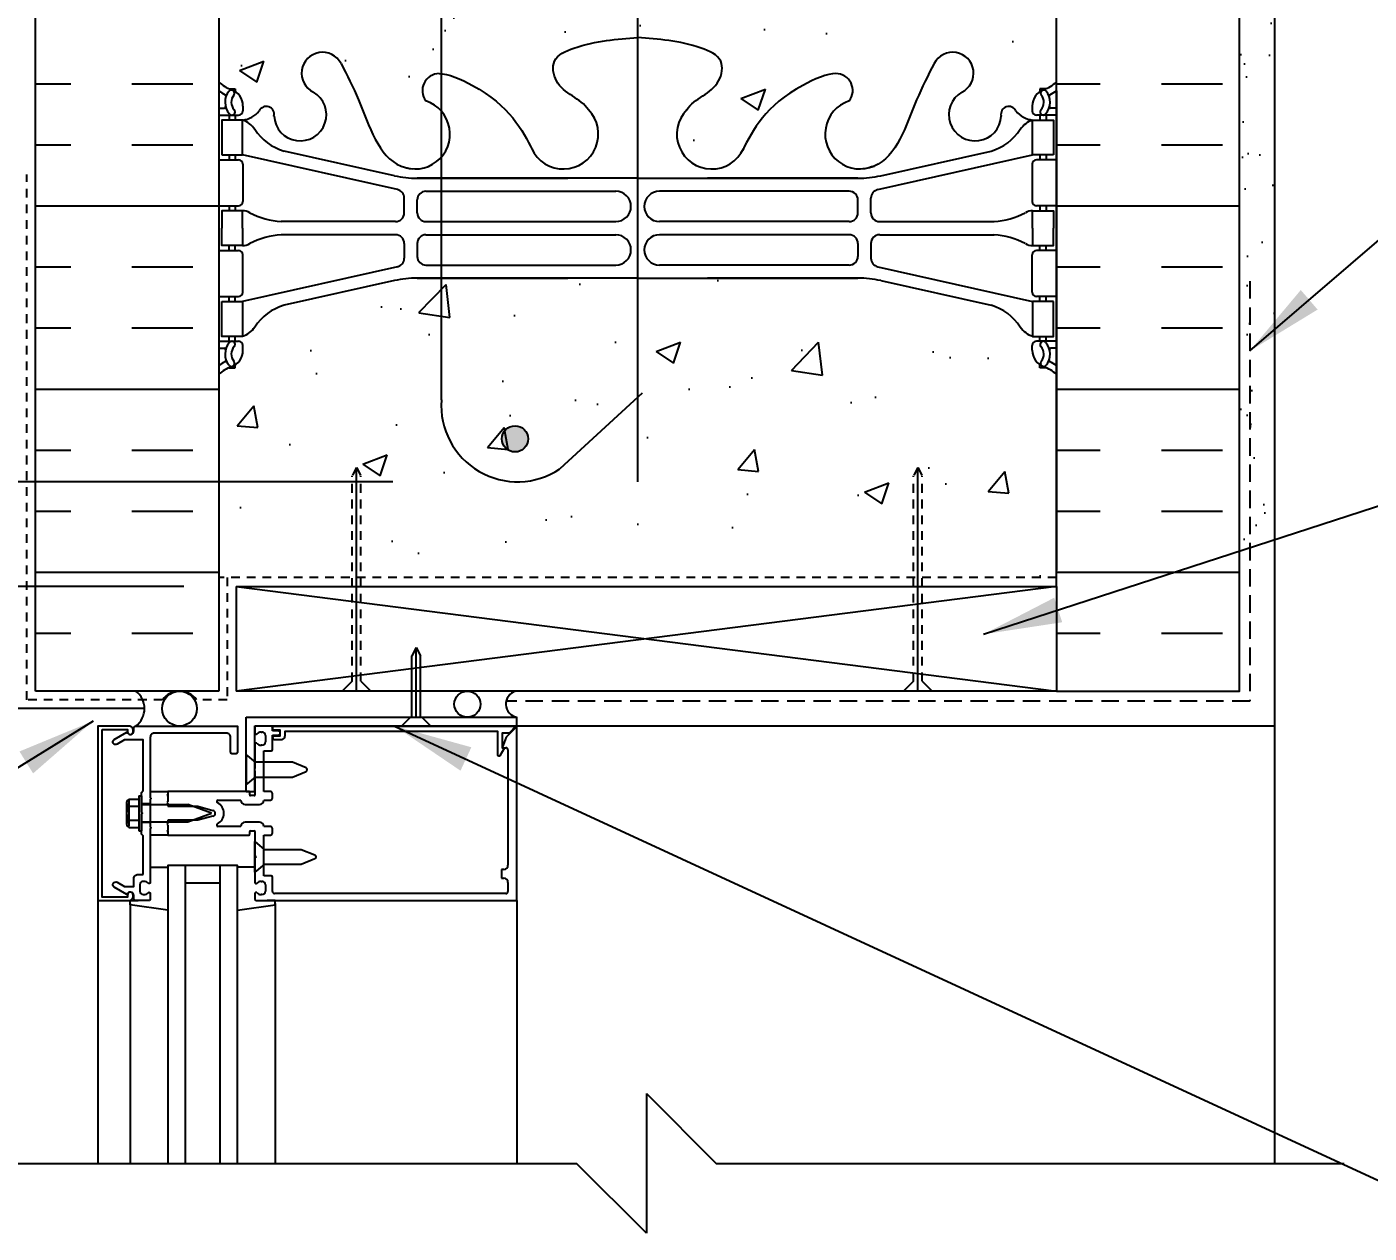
# Model space of a CAD drawing. Header units: inches. Extents: x 125.6 to 180.3, y 131.4 to 211.5.
# Drawn here: x 144.63 to 163.86, y 182.73 to 200.02 of the extents above; entities that cross this region are included whole.
import ezdxf

# ---------------------------------------------------------------- set-up
doc = ezdxf.new("R2010")
doc.units = ezdxf.units.IN
doc.header["$MEASUREMENT"] = 0
doc.linetypes.add('DASHED2', pattern=[0.375, 0.25, -0.125])
doc.linetypes.add('HIDDEN2', pattern=[0.1875, 0.125, -0.0625])
for name, color, linetype in [('HATCH', 12, 'Continuous'), ('LINE18', 9, 'Continuous'), ('line25', 2, 'Continuous'), ('LINE50', 5, 'Continuous'), ('LINE65', 3, 'Continuous'), ('LINE9', 9, 'Continuous'), ('PART_NUMBERS', 6, 'Continuous'), ('TEXT', 4, 'Continuous'), ('Web_Edge', 9, 'Continuous')]:
    doc.layers.add(name, color=color, linetype=linetype)
doc.styles.add('DIM', font='romans.shx', dxfattribs={"width": 0.7})
doc.dimstyles.new('ext_12', dxfattribs={"dimscale": 12, "dimtxt": 0.09375, "dimasz": 0.09375, "dimexe": 0.09375, "dimexo": 0.0625, "dimgap": 0.0625, "dimtad": 1, "dimdec": 1, "dimzin": 3, "dimdsep": 46, "dimlunit": 4, "dimtxsty": 'DIM', "dimcen": 0.09, "dimdle": 0.09375, "dimclrt": 4, "dimadec": 0, "dimazin": 0, "dimtfac": 1, "dimtdec": 1, "dimtmove": 2, "dimatfit": 3, "dimfxl": 1, "dimfrac": 2, "dimtolj": 1, "dimtzin": 0, "dimarcsym": 0})
doc.dimstyles.new('ext_8', dxfattribs={"dimscale": 8, "dimtxt": 0.09375, "dimasz": 0.09375, "dimexe": 0.09375, "dimexo": 0.0625, "dimgap": 0.0625, "dimtad": 1, "dimdec": 1, "dimzin": 3, "dimdsep": 46, "dimlunit": 4, "dimtxsty": 'DIM', "dimcen": 0.09, "dimdle": 0.09375, "dimclrt": 4, "dimadec": 0, "dimazin": 0, "dimtfac": 1, "dimtdec": 1, "dimtmove": 2, "dimatfit": 3, "dimfxl": 1, "dimfrac": 2, "dimtolj": 1, "dimtzin": 0, "dimarcsym": 0})

# ---------------------------------------------------------------- blocks, each defined once
blk = doc.blocks.new('*D1')
at = {"layer": 'Defpoints', "color": 0, "transparency": 16777216}
for p in [(143.046, 193.498), (150.371, 193.498), (147.378, 191.998)]:
    blk.add_point(p, dxfattribs=at)
at = {"layer": 'TEXT', "color": 0, "lineweight": -2, "transparency": 16777216}
for p, q in [((143.046, 194.248), (143.046, 194.998)), ((149.871, 193.498), (142.296, 193.498)), ((143.046, 191.998), (143.046, 193.498)), ((146.878, 191.998), (142.296, 191.998)), ((143.046, 191.248), (143.046, 190.498))]:
    blk.add_line(p, q, dxfattribs=at)
at = {"layer": 'TEXT', "color": 0, "transparency": 16777216}
for points in [[(142.921, 194.248), (143.171, 194.248), (143.046, 193.498)], [(142.921, 191.248), (143.171, 191.248), (143.046, 191.998)]]:
    blk.add_solid(points, dxfattribs=at)
at = {"layer": 'TEXT', "color": 4, "transparency": 16777216, "insert": (140.261, 193.158), "char_height": 0.75, "attachment_point": 5, "rotation": 90, "style": 'DIM'}
blk.add_mtext('\\A1;1 1/2" \\P (38mm)MIN. \\PCOVER', dxfattribs=at)

msp = doc.modelspace()

# ---------------------------------------------------------------- hatches: boundary and pattern name
at = {"layer": 'HATCH'}
h = msp.add_hatch(dxfattribs=at)
h.set_pattern_fill('AR-CONC', color=256, scale=0.5)
h.set_pattern_definition([(50, (0, 0), (3.5863, -0.31376), [0.375, -4.125]), (355, (0, 0), (-0.693757, 3.76096), [0.3, -3.3]), (100.4514, (0.299, -0.026), (2.892544, 3.4472), [0.3187, -3.50571]), (46.1842, (0, 1), (5.33621, -0.8276), [0.5625, -6.1875]), (96.6356, (0.4447, 0.931), (4.67331, 4.87059), [0.47805, -5.25857]), (351.1842, (0, 1), (4.67331, 4.87059), [0.45, -4.95]), (21, (0.5, 0.75), (2.984535, -2.013094), [0.375, -4.125]), (326, (0.5, 0.75), (1.216577, 3.62575), [0.3, -3.3]), (71.4514, (0.7487, 0.5822), (4.20111, 1.612656), [0.3187, -3.50571]), (37.5, (0, 0), (0.060799, 1.664469), [0, -3.26, 0, -3.35, 0, -3.3125]), (7.5, (0, 0), (1.315348, 1.972059), [0, -1.91, 0, -3.185, 0, -1.2625]), (327.5, (-1.115, 0), (2.669112, -0.1127744), [0, -1.25, 0, -3.9, 0, -5.175]), (317.5, (-1.615, 0), (2.91593, 0.500525), [0, -1.625, 0, -2.59, 0, -3.675])])
h.paths.add_polyline_path([(159.232, 195.133), (159.142, 195.133), (159.142, 195.175, -0.249069), (159.032, 195.382), (159.032, 195.449, -0.414214), (159.094, 195.512), (159.142, 195.512), (159.142, 195.582), (159.037, 195.582, -0.155529), (158.861, 195.716, 0.180914), (158.443, 196.027), (156.862, 196.38, 0.054974), (156.535, 196.416), (153.378, 196.416), (150.22, 196.416, 0.054974), (149.893, 196.38), (148.312, 196.027, 0.180914), (147.894, 195.716, -0.155529), (147.719, 195.582), (147.614, 195.582), (147.614, 195.512), (147.661, 195.512, -0.414214), (147.724, 195.449), (147.724, 195.382, -0.249069), (147.614, 195.175), (147.614, 195.133), (147.524, 195.133, 0.088416), (147.378, 195.036), (147.378, 192.128), (149.288, 192.128), (149.288, 193.585), (149.351, 193.705), (149.413, 193.585), (149.413, 192.128), (157.329, 192.128), (157.329, 193.585), (157.391, 193.705), (157.454, 193.585), (157.454, 192.128), (159.378, 192.128), (159.378, 195.036, 0.088416)])
edge = h.paths.add_edge_path()
edge.add_line((159.378, 201.228), (159.378, 203.228))
edge.add_arc((159.032, 202.867), 0.5, 46.2109, 66.4218)
edge.add_line((159.232, 203.325), (159.142, 203.325))
edge.add_line((159.142, 203.325), (159.142, 203.367))
edge.add_arc((159.282, 203.574), 0.25, 180, 235.9442, ccw=False)
edge.add_line((159.032, 203.574), (159.032, 203.642))
edge.add_arc((159.094, 203.642), 0.0625, 90, 180, ccw=False)
edge.add_line((159.094, 203.704), (159.142, 203.704))
edge.add_line((159.142, 203.704), (159.142, 203.774))
edge.add_line((159.142, 203.774), (159.037, 203.774))
edge.add_arc((159.074, 203.425), 0.352, 96.1291, 141.5331)
edge.add_arc((158.697, 203.693), 0.113, 167.8156, 334.0569, ccw=False)
edge.add_arc((158.212, 203.698), 0.375, 2.9237, 239.8675)
edge.add_arc((157.892, 203.104), 0.3, -152.403, 63.9425, ccw=False)
edge.add_spline(control_points=[(157.626, 202.965), (157.54, 203.132), (157.287, 203.622), (157.092, 204.303), (156.767, 204.433)], knot_values=[0, 0, 0, 0, 0.579211, 1.703896, 1.703896, 1.703896, 1.703896], degree=3, periodic=0)
edge.add_spline(control_points=[(156.767, 204.433), (156.717, 204.453), (156.663, 204.466), (156.606, 204.474)], knot_values=[1.703896, 1.703896, 1.703896, 1.703896, 1.875321, 1.875321, 1.875321, 1.875321], degree=3, periodic=0)
edge.add_arc((156.565, 203.976), 0.5, 85.2926, 251.7937)
edge.add_arc((156.219, 203.351), 0.242, -90, 38.2327, ccw=False)
edge.add_spline(control_points=[(156.219, 203.109), (156.098, 203.107), (155.278, 203.459), (155.033, 203.906), (154.894, 204.186)], knot_values=[0.038125, 0.038125, 0.038125, 0.038125, 0.320663, 1.237398, 1.237398, 1.237398, 1.237398], degree=3, periodic=0)
edge.add_spline(control_points=[(154.884, 204.205), (154.888, 204.198), (154.891, 204.192), (154.894, 204.186)], knot_values=[1.237398, 1.237398, 1.237398, 1.237398, 1.258119, 1.258119, 1.258119, 1.258119], degree=3, periodic=0)
edge.add_arc((154.44, 203.976), 0.5, 28.0183, 224.1875)
edge.add_spline(control_points=[(154.082, 203.627), (154.189, 203.464), (154.549, 203.374), (154.626, 202.878), (154.078, 202.642), (153.674, 202.614), (153.378, 202.593)], knot_values=[0.229407, 0.229407, 0.229407, 0.229407, 0.844432, 1.128849, 1.464331, 2.389004, 2.389004, 2.389004, 2.389004], degree=3, periodic=0)
edge.add_spline(control_points=[(153.378, 202.593), (153.081, 202.614), (152.677, 202.642), (152.129, 202.878), (152.206, 203.374), (152.566, 203.464), (152.674, 203.627)], knot_values=[0.229407, 0.229407, 0.229407, 0.229407, 1.15408, 1.489562, 1.773979, 2.389004, 2.389004, 2.389004, 2.389004], degree=3, periodic=0)
edge.add_arc((152.315, 203.976), 0.5, 315.8125, 511.9817)
edge.add_spline(control_points=[(151.871, 204.205), (151.868, 204.198), (151.864, 204.192), (151.861, 204.186)], knot_values=[1.237398, 1.237398, 1.237398, 1.237398, 1.258119, 1.258119, 1.258119, 1.258119], degree=3, periodic=0)
edge.add_spline(control_points=[(151.861, 204.186), (151.722, 203.906), (151.477, 203.459), (150.657, 203.107), (150.536, 203.109)], knot_values=[0.038125, 0.038125, 0.038125, 0.038125, 0.95486, 1.237398, 1.237398, 1.237398, 1.237398], degree=3, periodic=0)
edge.add_arc((150.536, 203.351), 0.242, 141.7673, 270, ccw=False)
edge.add_arc((150.19, 203.976), 0.5, 288.2063, 454.7074)
edge.add_spline(control_points=[(150.149, 204.474), (150.092, 204.466), (150.038, 204.453), (149.988, 204.433)], knot_values=[1.703896, 1.703896, 1.703896, 1.703896, 1.875321, 1.875321, 1.875321, 1.875321], degree=3, periodic=0)
edge.add_spline(control_points=[(149.988, 204.433), (149.663, 204.303), (149.468, 203.622), (149.215, 203.132), (149.129, 202.965)], knot_values=[0, 0, 0, 0, 1.124685, 1.703896, 1.703896, 1.703896, 1.703896], degree=3, periodic=0)
edge.add_arc((148.864, 203.104), 0.3, 116.0575, 333.0631, ccw=False)
edge.add_arc((148.544, 203.698), 0.375, 300.1325, 537.0763)
edge.add_arc((148.058, 203.693), 0.113, -154.0569, 12.1844, ccw=False)
edge.add_arc((147.681, 203.425), 0.352, 38.4669, 83.8709)
edge.add_line((147.719, 203.774), (147.614, 203.774))
edge.add_line((147.614, 203.774), (147.614, 203.704))
edge.add_line((147.614, 203.704), (147.661, 203.704))
edge.add_arc((147.661, 203.642), 0.0625, 0, 90, ccw=False)
edge.add_line((147.724, 203.642), (147.724, 203.574))
edge.add_arc((147.474, 203.574), 0.25, 304.0558, 360, ccw=False)
edge.add_line((147.614, 203.367), (147.614, 203.325))
edge.add_line((147.614, 203.325), (147.524, 203.325))
edge.add_arc((147.724, 202.867), 0.5, 113.5782, 133.7891)
edge.add_line((147.378, 203.228), (147.378, 201.228))
edge.add_line((147.378, 201.228), (147.378, 199.228))
edge.add_arc((147.724, 199.589), 0.5, 226.2109, 246.4218)
edge.add_line((147.524, 199.131), (147.614, 199.131))
edge.add_line((147.614, 199.131), (147.614, 199.089))
edge.add_arc((147.474, 198.882), 0.25, 0, 55.9442, ccw=False)
edge.add_line((147.724, 198.882), (147.724, 198.814))
edge.add_arc((147.661, 198.814), 0.0625, -90, 0, ccw=False)
edge.add_line((147.661, 198.752), (147.614, 198.752))
edge.add_line((147.614, 198.752), (147.614, 198.682))
edge.add_line((147.614, 198.682), (147.719, 198.682))
edge.add_arc((147.681, 199.032), 0.352, 276.1291, 321.5331)
edge.add_arc((148.058, 198.763), 0.113, -12.1844, 154.0569, ccw=False)
edge.add_arc((148.544, 198.758), 0.375, 182.9237, 419.8675)
edge.add_arc((148.864, 199.352), 0.3, 27.597, 243.9425, ccw=False)
edge.add_spline(control_points=[(149.129, 199.491), (149.215, 199.324), (149.468, 198.834), (149.663, 198.153), (149.988, 198.023)], knot_values=[0, 0, 0, 0, 0.579211, 1.703896, 1.703896, 1.703896, 1.703896], degree=3, periodic=0)
edge.add_spline(control_points=[(149.988, 198.023), (150.038, 198.003), (150.092, 197.99), (150.149, 197.982)], knot_values=[1.703896, 1.703896, 1.703896, 1.703896, 1.875321, 1.875321, 1.875321, 1.875321], degree=3, periodic=0)
edge.add_arc((150.19, 198.48), 0.5, 265.2926, 431.7937)
edge.add_arc((150.536, 199.105), 0.242, 90, 218.2327, ccw=False)
edge.add_spline(control_points=[(150.536, 199.347), (150.657, 199.349), (151.477, 198.998), (151.722, 198.55), (151.861, 198.27)], knot_values=[0.038125, 0.038125, 0.038125, 0.038125, 0.320663, 1.237398, 1.237398, 1.237398, 1.237398], degree=3, periodic=0)
edge.add_spline(control_points=[(151.871, 198.252), (151.868, 198.258), (151.864, 198.264), (151.861, 198.27)], knot_values=[1.237398, 1.237398, 1.237398, 1.237398, 1.258119, 1.258119, 1.258119, 1.258119], degree=3, periodic=0)
edge.add_arc((152.315, 198.48), 0.5, 208.0183, 404.1875)
edge.add_spline(control_points=[(152.674, 198.829), (152.566, 198.992), (152.206, 199.083), (152.129, 199.578), (152.677, 199.814), (153.081, 199.842), (153.378, 199.863)], knot_values=[0.229407, 0.229407, 0.229407, 0.229407, 0.844432, 1.128849, 1.464331, 2.389004, 2.389004, 2.389004, 2.389004], degree=3, periodic=0)
edge.add_spline(control_points=[(153.378, 199.863), (153.674, 199.842), (154.078, 199.814), (154.626, 199.578), (154.549, 199.083), (154.189, 198.992), (154.082, 198.829)], knot_values=[0.229407, 0.229407, 0.229407, 0.229407, 1.15408, 1.489562, 1.773979, 2.389004, 2.389004, 2.389004, 2.389004], degree=3, periodic=0)
edge.add_arc((154.44, 198.48), 0.5, 135.8125, 331.9817)
edge.add_spline(control_points=[(154.884, 198.252), (154.888, 198.258), (154.891, 198.264), (154.894, 198.27)], knot_values=[1.237398, 1.237398, 1.237398, 1.237398, 1.258119, 1.258119, 1.258119, 1.258119], degree=3, periodic=0)
edge.add_spline(control_points=[(154.894, 198.27), (155.033, 198.55), (155.278, 198.998), (156.098, 199.349), (156.219, 199.347)], knot_values=[0.038125, 0.038125, 0.038125, 0.038125, 0.95486, 1.237398, 1.237398, 1.237398, 1.237398], degree=3, periodic=0)
edge.add_arc((156.219, 199.105), 0.242, -38.2327, 90, ccw=False)
edge.add_arc((156.565, 198.48), 0.5, 108.2063, 274.7074)
edge.add_spline(control_points=[(156.606, 197.982), (156.663, 197.99), (156.717, 198.003), (156.767, 198.023)], knot_values=[1.703896, 1.703896, 1.703896, 1.703896, 1.875321, 1.875321, 1.875321, 1.875321], degree=3, periodic=0)
edge.add_spline(control_points=[(156.767, 198.023), (157.092, 198.153), (157.287, 198.834), (157.54, 199.324), (157.626, 199.491)], knot_values=[0, 0, 0, 0, 1.124685, 1.703896, 1.703896, 1.703896, 1.703896], degree=3, periodic=0)
edge.add_arc((157.892, 199.352), 0.3, -63.9425, 153.0631, ccw=False)
edge.add_arc((158.212, 198.758), 0.375, 120.1325, 357.0763)
edge.add_arc((158.697, 198.763), 0.113, 25.9431, 192.1844, ccw=False)
edge.add_arc((159.074, 199.032), 0.352, 218.4669, 263.8709)
edge.add_line((159.037, 198.682), (159.142, 198.682))
edge.add_line((159.142, 198.682), (159.142, 198.752))
edge.add_line((159.142, 198.752), (159.094, 198.752))
edge.add_arc((159.094, 198.814), 0.0625, 180, 270, ccw=False)
edge.add_line((159.032, 198.814), (159.032, 198.882))
edge.add_arc((159.282, 198.882), 0.25, 124.0558, 180, ccw=False)
edge.add_line((159.142, 199.089), (159.142, 199.131))
edge.add_line((159.142, 199.131), (159.232, 199.131))
edge.add_arc((159.032, 199.589), 0.5, 293.5782, 313.7891)
edge.add_line((159.378, 199.228), (159.378, 201.228))
h.paths.add_polyline_path([(159.378, 210.219), (154.503, 210.219), (153.503, 211.219), (153.503, 209.219), (152.503, 210.219), (147.378, 210.219), (147.378, 207.42, 0.088416), (147.524, 207.323), (147.614, 207.323), (147.614, 207.281, -0.249069), (147.724, 207.074), (147.724, 207.007, -0.414214), (147.661, 206.944), (147.614, 206.944), (147.614, 206.874), (147.719, 206.874, -0.155529), (147.894, 206.74, 0.180914), (148.312, 206.429), (149.893, 206.076, 0.054974), (150.22, 206.04), (153.378, 206.04), (156.535, 206.04, 0.054974), (156.862, 206.076), (158.443, 206.429, 0.180914), (158.861, 206.74, -0.155529), (159.037, 206.874), (159.142, 206.874), (159.142, 206.944), (159.094, 206.944, -0.414214), (159.032, 207.007), (159.032, 207.074, -0.249069), (159.142, 207.281), (159.142, 207.323), (159.232, 207.323, 0.088416), (159.378, 207.42)])
h = msp.add_hatch(dxfattribs=at)
h.set_pattern_fill('AR-SAND', color=256, scale=0.5, style=0)
h.set_pattern_definition([(37.5, (-2673.852, -295.55964), (-0.03149668, 0.96341188), [0, -0.76, 0, -0.85, 0, -0.8125]), (7.5, (-2673.852, -295.5596), (0.88488835, 1.41107303), [0, -0.41, 0, -0.685, 0, -0.2625]), (327.5, (-2674.467, -295.55964), (1.55707093, 0.00282953), [0, -0.25, 0, -0.9, 0, -1.175]), (317.5, (-2674.467, -295.5596), (1.5030633, 0.4388378), [0, -0.125, 0, -0.59, 0, -0.675])])
h.paths.add_polyline_path([(162.503, 197.285), (162.003, 197.285), (162.003, 191.985), (162.503, 191.985)])
h.paths.add_polyline_path([(162.003, 197.285), (162.503, 197.285), (162.503, 201.522), (162.003, 201.522), (162.003, 201.228)])
h.paths.add_polyline_path([(162.003, 201.522), (162.503, 201.522), (162.503, 210.219), (162.003, 210.219)])
at = {"layer": 'LINE65'}
msp.add_hatch(color=256, dxfattribs=at).paths.add_polyline_path([(151.809, 194.113, 1), (151.434, 194.113, 1)])

# ---------------------------------------------------------------- linework, layer by layer
at = {"layer": 'HATCH'}
for p, q in [((144.753, 199.202), (145.257, 199.202)), ((146.132, 199.202), (147.007, 199.202)), ((159.378, 199.202), (160.007, 199.202)), ((160.882, 199.202), (161.757, 199.202)), ((144.753, 198.327), (145.257, 198.327)), ((146.132, 198.327), (147.007, 198.327)), ((159.378, 198.327), (160.007, 198.327)), ((160.882, 198.327), (161.757, 198.327)), ((144.753, 197.452), (147.378, 197.452)), ((159.378, 197.452), (162.003, 197.452)), ((144.753, 196.577), (145.257, 196.577)), ((146.132, 196.577), (147.007, 196.577)), ((159.378, 196.577), (160.007, 196.577)), ((160.882, 196.577), (161.757, 196.577)), ((144.753, 195.702), (145.257, 195.702)), ((146.132, 195.702), (147.007, 195.702)), ((159.378, 195.702), (160.007, 195.702)), ((160.882, 195.702), (161.757, 195.702)), ((144.753, 194.827), (147.378, 194.827)), ((159.378, 194.827), (162.003, 194.827)), ((144.753, 193.952), (145.257, 193.952)), ((146.132, 193.952), (147.007, 193.952)), ((159.378, 193.952), (160.007, 193.952)), ((160.882, 193.952), (161.757, 193.952)), ((149.351, 190.498), (149.351, 193.705)), ((157.391, 190.498), (157.391, 193.705)), ((144.753, 193.077), (145.257, 193.077)), ((146.132, 193.077), (147.007, 193.077)), ((159.378, 193.077), (160.007, 193.077)), ((160.882, 193.077), (161.757, 193.077)), ((144.753, 192.202), (147.378, 192.202)), ((159.378, 192.202), (162.003, 192.202)), ((159.378, 191.998), (147.628, 190.498)), ((147.628, 191.998), (159.378, 190.498)), ((144.753, 191.327), (145.257, 191.327)), ((146.132, 191.327), (147.007, 191.327)), ((159.378, 191.327), (160.007, 191.327)), ((160.882, 191.327), (161.757, 191.327)), ((150.206, 190.124), (150.206, 191.124)), ((148.126, 189.998), (151.646, 189.998)), ((146.396, 187.978), (146.646, 187.978)), ((146.896, 187.998), (146.896, 183.731)), ((147.396, 183.731), (147.396, 187.998)), ((147.396, 187.748), (146.896, 187.748)), ((145.646, 187.498), (145.646, 183.731)), ((146.106, 187.438), (146.106, 187.498)), ((146.106, 187.498), (146.222, 187.498)), ((146.106, 187.455), (146.106, 183.731)), ((146.646, 187.361), (146.106, 187.438)), ((147.646, 187.361), (148.186, 187.438)), ((148.186, 187.438), (148.186, 187.498)), ((148.186, 187.455), (148.186, 183.731)), ((151.646, 187.498), (151.646, 183.731))]:
    msp.add_line(p, q, dxfattribs=at)
at = {"layer": 'HATCH', "color": 4, "linetype": 'DASHED2', "ltscale": 0.5}
for p, q in [((144.628, 190.373), (144.628, 197.901)), ((159.378, 192.128), (147.378, 192.128)), ((147.498, 192.128), (147.498, 190.373)), ((146.57, 190.373), (144.628, 190.373)), ((147.498, 190.373), (147.06, 190.373))]:
    msp.add_line(p, q, dxfattribs=at)
at = {"layer": 'HATCH'}
for centre, radius in [((146.815, 190.248), 0.25), ((150.939, 190.311), 0.187)]:
    msp.add_circle(centre, radius, dxfattribs=at)
for centre, radius, start, end in [((146.002, 190.248), 0.312, 306.8699, 53.1301), ((151.684, 190.313), 0.193, 107.1776, 258.6317)]:
    msp.add_arc(centre, radius, start, end, dxfattribs=at)
at = {"layer": 'LINE18', "linetype": 'HIDDEN2'}
for p, q in [((149.351, 193.705), (149.288, 193.585)), ((149.351, 193.705), (149.413, 193.585)), ((157.391, 193.705), (157.329, 193.585)), ((157.391, 193.705), (157.454, 193.585)), ((149.288, 190.642), (149.288, 193.585)), ((149.413, 190.642), (149.413, 193.585)), ((157.329, 190.642), (157.329, 193.585)), ((157.454, 190.642), (157.454, 193.585))]:
    msp.add_line(p, q, dxfattribs=at)
at = {"layer": 'LINE18'}
for p, q in [((150.206, 191.124), (150.143, 191.004)), ((150.143, 190.124), (150.143, 191.004)), ((150.206, 191.124), (150.268, 191.004)), ((150.268, 190.124), (150.268, 191.004)), ((149.288, 190.642), (149.144, 190.498)), ((149.413, 190.642), (149.557, 190.498)), ((157.329, 190.642), (157.185, 190.498)), ((157.454, 190.642), (157.597, 190.498)), ((146.315, 190.248), (144.503, 190.248)), ((147.771, 190.124), (151.646, 190.124)), ((150.124, 190.124), (149.999, 189.999)), ((150.287, 190.124), (150.412, 189.999)), ((151.646, 189.999), (151.646, 190.124)), ((147.896, 189.999), (151.646, 189.999)), ((162.503, 189.998), (162.503, 183.731))]:
    msp.add_line(p, q, dxfattribs=at)
at = {"layer": 'line25'}
for p, q in [((147.378, 201.228), (147.378, 190.498)), ((159.378, 191.998), (159.378, 201.228)), ((147.628, 191.998), (147.628, 190.498)), ((147.628, 191.998), (159.378, 191.998)), ((159.378, 191.998), (159.378, 190.498)), ((159.378, 190.498), (147.628, 190.498))]:
    msp.add_line(p, q, dxfattribs=at)
at = {"layer": 'LINE50'}
msp.add_line((147.378, 190.498), (144.753, 190.498), dxfattribs=at)
for points in [[(144.753, 190.498), (144.753, 201.228), (145.19, 201.228), (145.19, 201.728), (146.69, 201.728), (146.69, 201.228), (147.128, 201.228), (147.378, 201.228)], [(159.378, 190.498), (162.003, 190.498), (162.003, 201.228), (161.565, 201.228), (161.565, 201.728), (160.065, 201.728), (160.065, 201.228), (159.628, 201.228), (159.378, 201.228)]]:
    msp.add_lwpolyline(points, dxfattribs=at)
at = {"layer": 'LINE65'}
for p, q in [((153.378, 209.184), (153.378, 193.498)), ((150.566, 194.672), (150.566, 206.677)), ((153.445, 194.766), (152.265, 193.682))]:
    msp.add_line(p, q, dxfattribs=at)
msp.add_circle((151.622, 194.113), 0.188, dxfattribs=at)
msp.add_arc((151.659, 194.593), 1.095, 175.9068, 303.6304, dxfattribs=at)
at = {"layer": 'LINE9'}
for p, q in [((162.503, 210.228), (162.503, 189.998)), ((147.771, 189.061), (147.771, 190.124)), ((147.896, 189.061), (147.896, 189.999)), ((147.896, 189.978), (147.896, 189.896)), ((148.126, 189.998), (147.916, 189.998)), ((147.985, 189.912), (147.996, 189.912)), ((148.046, 189.862), (148.046, 189.774)), ((148.146, 189.928), (148.146, 189.978)), ((148.227, 189.928), (148.146, 189.928)), ((148.146, 189.663), (148.146, 189.868)), ((148.146, 189.868), (148.227, 189.868)), ((151.495, 189.84), (151.439, 189.686)), ((151.629, 189.974), (151.495, 189.84)), ((162.503, 189.998), (151.646, 189.998)), ((151.646, 189.998), (151.646, 189.979)), ((151.646, 189.998), (151.646, 189.979)), ((151.646, 187.498), (151.646, 189.967)), ((147.896, 189.74), (147.896, 189.388)), ((147.996, 189.724), (147.985, 189.724)), ((148.021, 189.061), (148.021, 189.643)), ((148.021, 189.643), (148.126, 189.643)), ((151.439, 189.686), (151.491, 189.686)), ((151.521, 189.656), (151.521, 188.003)), ((147.896, 189.358), (147.896, 189.011)), ((146.396, 189.061), (146.646, 189.061)), ((146.396, 189.061), (146.396, 188.999)), ((147.81, 189.061), (146.646, 189.061)), ((146.646, 189.061), (146.646, 189.021)), ((146.646, 189.061), (146.646, 188.999)), ((147.771, 189.061), (147.896, 189.061)), ((147.82, 189.011), (147.82, 189.051)), ((148.116, 189.061), (148.021, 189.061)), ((146.056, 188.9), (146.056, 188.596)), ((146.069, 188.935), (146.087, 188.935)), ((146.087, 188.935), (146.087, 188.562)), ((146.091, 188.951), (146.231, 188.951)), ((146.231, 188.998), (146.231, 188.498)), ((146.231, 188.998), (146.271, 188.998)), ((146.271, 188.998), (146.271, 188.498)), ((146.396, 188.881), (146.271, 188.881)), ((146.271, 188.874), (146.936, 188.874)), ((146.646, 189.021), (146.631, 189.006)), ((146.631, 189.006), (146.646, 188.991)), ((146.646, 188.918), (146.631, 188.903)), ((146.631, 188.903), (146.646, 188.888)), ((146.646, 188.991), (146.646, 188.918)), ((146.646, 188.888), (146.646, 188.848)), ((147.271, 188.748), (146.936, 188.874)), ((147.367, 188.936), (147.695, 188.936)), ((147.755, 188.876), (147.961, 188.876)), ((147.886, 189.001), (147.83, 189.001)), ((148.021, 188.936), (148.116, 188.936)), ((148.146, 188.966), (148.146, 189.031)), ((146.091, 188.85), (146.231, 188.85)), ((146.646, 188.848), (147.076, 188.848)), ((146.936, 188.623), (147.271, 188.748)), ((147.076, 188.848), (147.294, 188.79)), ((147.294, 188.707), (147.076, 188.648)), ((146.069, 188.562), (146.087, 188.562)), ((146.091, 188.647), (146.231, 188.647)), ((146.091, 188.545), (146.231, 188.545)), ((146.231, 188.498), (146.271, 188.498)), ((146.271, 188.623), (146.936, 188.623)), ((146.396, 188.615), (146.271, 188.615)), ((146.396, 188.498), (146.396, 188.435)), ((146.646, 188.608), (146.631, 188.593)), ((146.631, 188.593), (146.646, 188.578)), ((146.646, 188.505), (146.631, 188.49)), ((146.631, 188.49), (146.646, 188.475)), ((147.076, 188.648), (146.646, 188.648)), ((146.646, 188.648), (146.646, 188.608)), ((146.646, 188.578), (146.646, 188.505)), ((146.646, 188.498), (146.646, 188.435)), ((146.646, 188.475), (146.646, 188.435)), ((147.695, 188.56), (147.367, 188.56)), ((147.961, 188.62), (147.755, 188.62)), ((147.82, 188.445), (147.82, 188.485)), ((147.83, 188.495), (147.886, 188.495)), ((147.896, 188.485), (147.896, 188.138)), ((148.116, 188.56), (148.021, 188.56)), ((148.146, 188.465), (148.146, 188.53)), ((146.646, 188.435), (146.396, 188.435)), ((146.646, 188.435), (147.81, 188.435)), ((147.896, 187.904), (147.896, 188.342)), ((147.896, 188.342), (148.028, 188.231)), ((148.021, 187.853), (148.021, 188.435)), ((148.021, 188.435), (148.116, 188.435)), ((147.896, 188.138), (147.911, 188.123)), ((147.911, 188.123), (147.896, 188.108)), ((147.896, 188.108), (147.896, 187.756)), ((148.028, 188.231), (148.559, 188.231)), ((148.559, 188.231), (148.752, 188.151)), ((148.752, 188.096), (148.559, 188.015)), ((147.896, 187.978), (147.646, 187.978)), ((148.028, 188.015), (147.896, 187.904)), ((148.559, 188.015), (148.028, 188.015)), ((151.461, 187.943), (151.426, 187.943)), ((151.426, 187.943), (151.426, 187.818)), ((147.985, 187.772), (147.996, 187.772)), ((148.126, 187.853), (148.021, 187.853)), ((148.046, 187.722), (148.046, 187.634)), ((148.146, 187.628), (148.146, 187.833)), ((151.426, 187.818), (151.461, 187.818)), ((151.521, 187.758), (151.521, 187.628)), ((147.896, 187.6), (147.896, 187.518)), ((147.996, 187.584), (147.985, 187.584)), ((151.491, 187.598), (148.176, 187.598)), ((147.916, 187.498), (151.646, 187.498)), ((148.186, 187.498), (148.07, 187.498)), ((153.503, 184.731), (153.503, 182.731)), ((153.503, 184.731), (154.503, 183.731)), ((143.503, 183.731), (152.503, 183.731)), ((153.503, 182.731), (152.503, 183.731)), ((154.503, 183.731), (163.503, 183.731))]:
    msp.add_line(p, q, dxfattribs=at)
for points in [[(145.706, 189.948), (146.07, 189.948), (146.07, 189.918, 1), (146.15, 189.918), (146.15, 189.938, 0.414214), (146.09, 189.998), (145.646, 189.998), (145.646, 187.498), (146.09, 187.498, 0.414214), (146.15, 187.558), (146.15, 187.578, 1), (146.07, 187.578), (146.07, 187.548), (145.706, 187.548)], [(146.296, 187.872), (146.296, 188.423), (146.271, 188.448), (146.271, 188.733), (146.286, 188.748), (146.271, 188.763), (146.271, 189.048), (146.296, 189.073), (146.296, 189.798), (146.025, 189.798), (145.92, 189.738, -1), (145.88, 189.807), (146.062, 189.912, 0.84909), (146.16, 189.928), (146.16, 189.968, -0.414214), (146.19, 189.998), (147.646, 189.998), (147.646, 189.628, -0.414214), (147.616, 189.598), (147.576, 189.598, -0.414214), (147.546, 189.628), (147.546, 189.838, 0.414214), (147.486, 189.898), (146.456, 189.898, 0.414214), (146.396, 189.838), (146.396, 188.973), (146.411, 188.958), (146.396, 188.943), (146.396, 188.553), (146.411, 188.538), (146.396, 188.523), (146.396, 187.756, -0.669376), (146.37, 187.746, 0.199773), (146.306, 187.772), (146.296, 187.772, 0.414214), (146.246, 187.722), (146.246, 187.634, 0.414214), (146.296, 187.584), (146.306, 187.584, 0.199773), (146.37, 187.611, -0.669376), (146.396, 187.6), (146.396, 187.518, -0.414214), (146.376, 187.498), (146.19, 187.498, -0.414214), (146.16, 187.528), (146.16, 187.568, 0.84909), (146.062, 187.584), (145.88, 187.69, -1), (145.92, 187.759), (146.025, 187.698), (146.16, 187.698), (146.16, 187.812, -0.414214), (146.22, 187.872)], [(148.172, 189.938, -0.414214), (148.152, 189.958), (148.152, 189.998), (151.627, 189.998, -0.668179), (151.63, 189.99), (151.539, 189.898), (151.439, 189.898), (151.439, 189.686), (151.471, 189.686), (151.405, 189.572, -0.767327), (151.377, 189.579), (151.377, 189.918), (148.322, 189.918), (148.322, 189.858, -0.414214), (148.262, 189.798), (148.182, 189.798, -1), (148.182, 189.858), (148.257, 189.858), (148.257, 189.938)], [(147.903, 189.481), (147.771, 189.592), (147.771, 189.154), (147.903, 189.265), (148.434, 189.265), (148.627, 189.346, 0.668179), (148.627, 189.401), (148.434, 189.481)]]:
    msp.add_lwpolyline(points, format="xyb", close=True, dxfattribs=at)
msp.add_lwpolyline([(147.646, 183.731), (147.646, 187.998), (146.646, 187.998), (146.646, 183.731)], dxfattribs=at)
for centre, radius, start, end in [((147.916, 189.978), 0.02, 90, 180), ((147.911, 189.896), 0.015, 180, 315.1897), ((147.985, 189.822), 0.09, 90, 135.1897), ((147.996, 189.862), 0.05, 0, 90), ((148.126, 189.978), 0.02, 0, 90), ((148.227, 189.898), 0.03, 270, 90), ((151.636, 189.967), 0.01, 0, 135), ((147.911, 189.74), 0.015, 44.8103, 180), ((147.985, 189.814), 0.09, 224.8103, 270), ((147.996, 189.774), 0.05, 270, 0), ((148.126, 189.663), 0.02, 270, 360), ((151.491, 189.656), 0.03, 360, 90), ((147.81, 189.051), 0.01, 0, 90), ((148.116, 189.031), 0.03, 0, 90), ((146.111, 188.9), 0.0543, 110.9107, 249.0893), ((147.367, 188.916), 0.02, 90, 243.3313), ((147.283, 188.748), 0.168, 296.6687, 63.3313), ((147.755, 188.936), 0.06, 180, 270), ((147.83, 189.011), 0.01, 180, 270), ((147.886, 189.011), 0.01, 270, 0), ((147.961, 188.936), 0.06, 270, 0), ((148.116, 188.966), 0.03, 270, 360), ((146.221, 188.748), 0.165, 142.0123, 217.9877), ((147.283, 188.748), 0.043, 285, 75), ((146.111, 188.596), 0.0543, 110.9107, 249.0893), ((147.367, 188.58), 0.02, 116.6687, 270), ((147.755, 188.56), 0.06, 90, 180), ((147.83, 188.485), 0.01, 90, 180), ((147.886, 188.485), 0.01, 0, 90), ((147.961, 188.56), 0.06, 0, 90), ((148.116, 188.53), 0.03, 0, 90), ((147.81, 188.445), 0.01, 270, 0), ((148.116, 188.465), 0.03, 270, 360), ((148.741, 188.123), 0.03, 292.5, 67.5), ((151.461, 188.003), 0.06, 270, 0), ((147.911, 187.756), 0.015, 180, 315.1897), ((147.985, 187.682), 0.09, 90, 135.1897), ((147.996, 187.722), 0.05, 0, 90), ((148.126, 187.833), 0.02, 0, 90), ((151.461, 187.758), 0.06, 0, 90), ((147.911, 187.6), 0.015, 44.8103, 180), ((147.916, 187.518), 0.02, 180, 270), ((147.985, 187.674), 0.09, 224.8103, 270), ((147.996, 187.634), 0.05, 270, 360), ((148.176, 187.628), 0.03, 180, 270), ((151.491, 187.628), 0.03, 270, 0)]:
    msp.add_arc(centre, radius, start, end, dxfattribs=at)
at = {"layer": 'PART_NUMBERS', "linetype": 'DASHED2'}
msp.add_lwpolyline([(162.147, 196.372), (162.147, 190.353), (151.495, 190.353)], dxfattribs=at)
at = {"layer": 'TEXT'}
for centre, start, end in [((146.813, 190.2), 89.5926, 144.4834), ((146.817, 190.2), 35.5166, 90.4074)]:
    msp.add_arc(centre, 0.298, start, end, dxfattribs=at)
at = {"layer": 'Web_Edge'}
for p, q in [((147.524, 199.131), (147.614, 199.131)), ((147.614, 199.131), (147.614, 199.089)), ((159.232, 199.131), (159.142, 199.131)), ((159.142, 199.131), (159.142, 199.089)), ((147.378, 198.852), (147.455, 198.852)), ((147.724, 198.882), (147.724, 198.814)), ((159.032, 198.882), (159.032, 198.814)), ((159.378, 198.852), (159.3, 198.852)), ((147.378, 198.752), (147.661, 198.752)), ((147.524, 198.752), (147.524, 198.682)), ((147.614, 198.752), (147.614, 198.682)), ((159.378, 198.752), (159.094, 198.752)), ((159.142, 198.752), (159.142, 198.682)), ((159.232, 198.752), (159.232, 198.682)), ((147.378, 198.112), (147.661, 198.112)), ((147.524, 198.182), (147.524, 198.112)), ((147.614, 198.182), (147.614, 198.112)), ((149.936, 197.685), (147.719, 198.182)), ((149.893, 197.884), (148.312, 198.237)), ((156.819, 197.685), (159.037, 198.182)), ((156.862, 197.884), (158.443, 198.237)), ((159.378, 198.112), (159.094, 198.112)), ((159.142, 198.182), (159.142, 198.112)), ((159.232, 198.182), (159.232, 198.112)), ((147.724, 198.049), (147.724, 197.514)), ((159.032, 198.049), (159.032, 197.514)), ((150.22, 197.848), (152.378, 197.848)), ((153.378, 197.848), (150.22, 197.848)), ((153.378, 197.848), (156.535, 197.848)), ((156.535, 197.848), (154.378, 197.848)), ((150.034, 197.351), (150.034, 197.563)), ((150.221, 197.352), (150.221, 197.536)), ((150.346, 197.661), (153.066, 197.661)), ((156.409, 197.661), (153.69, 197.661)), ((156.534, 197.352), (156.534, 197.536)), ((156.721, 197.351), (156.721, 197.563)), ((147.378, 197.452), (147.661, 197.452)), ((147.524, 197.452), (147.524, 197.382)), ((147.614, 197.452), (147.614, 197.382)), ((159.378, 197.452), (159.094, 197.452)), ((159.142, 197.452), (159.142, 197.382)), ((159.232, 197.452), (159.232, 197.382)), ((149.909, 197.226), (148.271, 197.226)), ((150.346, 197.227), (153.066, 197.227)), ((156.409, 197.227), (153.69, 197.227)), ((156.846, 197.226), (158.484, 197.226)), ((149.909, 197.038), (148.271, 197.038)), ((150.346, 197.037), (153.066, 197.037)), ((156.409, 197.037), (153.69, 197.037)), ((156.846, 197.038), (158.484, 197.038)), ((147.378, 196.812), (147.661, 196.812)), ((147.524, 196.812), (147.524, 196.882)), ((147.614, 196.812), (147.614, 196.882)), ((147.724, 196.214), (147.724, 196.749)), ((150.034, 196.913), (150.034, 196.701)), ((150.221, 196.912), (150.221, 196.728)), ((156.534, 196.912), (156.534, 196.728)), ((156.721, 196.913), (156.721, 196.701)), ((159.032, 196.214), (159.032, 196.749)), ((159.378, 196.812), (159.094, 196.812)), ((159.142, 196.812), (159.142, 196.882)), ((159.232, 196.812), (159.232, 196.882)), ((149.936, 196.579), (147.719, 196.082)), ((150.346, 196.603), (153.066, 196.603)), ((156.409, 196.603), (153.69, 196.603)), ((156.819, 196.579), (159.037, 196.082)), ((149.893, 196.38), (148.312, 196.027)), ((150.22, 196.416), (152.378, 196.416)), ((153.378, 196.416), (150.22, 196.416)), ((153.378, 196.416), (156.535, 196.416)), ((156.535, 196.416), (154.378, 196.416)), ((156.862, 196.38), (158.443, 196.027)), ((147.378, 196.152), (147.661, 196.152)), ((147.524, 196.082), (147.524, 196.152)), ((147.614, 196.082), (147.614, 196.152)), ((159.378, 196.152), (159.094, 196.152)), ((159.142, 196.082), (159.142, 196.152)), ((159.232, 196.082), (159.232, 196.152)), ((147.524, 195.512), (147.524, 195.582)), ((147.614, 195.512), (147.614, 195.582)), ((159.142, 195.512), (159.142, 195.582)), ((159.232, 195.512), (159.232, 195.582)), ((147.378, 195.512), (147.661, 195.512)), ((147.378, 195.412), (147.455, 195.412)), ((147.724, 195.382), (147.724, 195.449)), ((159.032, 195.382), (159.032, 195.449)), ((159.378, 195.512), (159.094, 195.512)), ((159.378, 195.412), (159.3, 195.412)), ((147.524, 195.133), (147.614, 195.133)), ((147.614, 195.133), (147.614, 195.175)), ((159.142, 195.133), (159.142, 195.175)), ((159.232, 195.133), (159.142, 195.133))]:
    msp.add_line(p, q, dxfattribs=at)
for points in [[(159.378, 199.099), (159.378, 192.228)], [(147.719, 197.132), (147.719, 197.382), (147.419, 197.382), (147.419, 197.132)], [(159.037, 197.132), (159.037, 197.382), (159.337, 197.382), (159.337, 197.132)], [(147.719, 197.132), (147.719, 196.882), (147.419, 196.882), (147.419, 197.132)], [(159.037, 197.132), (159.037, 196.882), (159.337, 196.882), (159.337, 197.132)]]:
    msp.add_lwpolyline(points, dxfattribs=at)
for points in [[(147.419, 198.182), (147.719, 198.182), (147.719, 198.682), (147.419, 198.682)], [(159.337, 198.182), (159.037, 198.182), (159.037, 198.682), (159.337, 198.682)], [(147.419, 196.082), (147.719, 196.082), (147.719, 195.582), (147.419, 195.582)], [(159.337, 196.082), (159.037, 196.082), (159.037, 195.582), (159.337, 195.582)]]:
    msp.add_lwpolyline(points, close=True, dxfattribs=at)
for centre, radius, start, end in [((148.864, 199.352), 0.3, 27.597, 243.9425), ((157.892, 199.352), 0.3, 296.0575, 152.403), ((150.536, 199.105), 0.242, 90, 218.2327), ((156.219, 199.105), 0.242, 321.7673, 90), ((147.724, 199.589), 0.5, 226.2109, 250.5288), ((147.724, 199.589), 0.6, 234.7832, 245.0748), ((147.717, 198.937), 0.25, 140.1145, 222.4609), ((147.461, 199.026), 0.021, 343.464, 63.9957), ((147.559, 199.067), 0.045, 321.448, 139.1879), ((147.474, 198.882), 0.25, 0, 70.5288), ((148.544, 198.758), 0.375, 182.9237, 59.8675), ((158.212, 198.758), 0.375, 120.1325, 357.0763), ((159.282, 198.882), 0.25, 109.4712, 180), ((159.196, 199.067), 0.045, 40.8121, 218.552), ((159.032, 199.589), 0.5, 289.4712, 313.7891), ((159.038, 198.937), 0.25, 317.5391, 39.8855), ((159.294, 199.026), 0.021, 116.0043, 196.536), ((159.032, 199.589), 0.6, 294.9252, 305.2168), ((147.456, 198.872), 0.0196, 269.4032, 15.4901), ((147.717, 198.937), 0.16, 140.0001, 222.4609), ((148.058, 198.763), 0.113, 347.8156, 154.0569), ((150.19, 198.48), 0.5, 246.2139, 71.7937), ((156.565, 198.48), 0.5, 108.2063, 293.7861), ((158.697, 198.763), 0.113, 25.9431, 192.1844), ((159.038, 198.937), 0.16, 317.5391, 39.9999), ((159.299, 198.872), 0.0196, 164.5099, 270.5968), ((147.566, 198.798), 0.045, 222.4609, 42.4609), ((147.661, 198.814), 0.0625, 270, 0), ((147.681, 199.032), 0.352, 276.1291, 321.5331), ((147.596, 198.339), 0.364, 34.9775, 70.3387), ((152.315, 198.48), 0.5, 204.819, 44.1875), ((154.44, 198.48), 0.5, 135.8125, 335.181), ((159.074, 199.032), 0.352, 218.4669, 263.8709), ((159.159, 198.339), 0.364, 109.6613, 145.0225), ((159.094, 198.814), 0.0625, 180, 270), ((159.189, 198.798), 0.045, 137.5391, 317.5391), ((148.519, 198.951), 0.743, 212.7919, 253.8107), ((158.236, 198.951), 0.743, 286.1893, 327.2081), ((147.661, 198.049), 0.0625, 0, 90), ((159.094, 198.049), 0.0625, 90, 180), ((150.22, 199.348), 1.5, 257.4135, 270), ((156.535, 199.348), 1.5, 270, 282.5865), ((147.661, 197.514), 0.0625, 270, 0), ((149.909, 197.563), 0.125, 0, 77.3767), ((150.346, 197.536), 0.125, 90, 180), ((153.066, 197.444), 0.217, 270, 90), ((153.69, 197.444), 0.217, 90, 270), ((156.409, 197.536), 0.125, 0, 90), ((156.846, 197.563), 0.125, 102.6233, 180), ((159.094, 197.514), 0.0625, 180, 270), ((147.714, 197.163), 0.219, 60.4937, 88.92), ((148.36, 198.393), 1.17, 242.6365, 265.6505), ((149.909, 197.351), 0.125, 270, 0), ((150.346, 197.352), 0.125, 180, 270), ((156.409, 197.352), 0.125, 270, 360), ((156.846, 197.351), 0.125, 180, 270), ((158.395, 198.393), 1.17, 274.3495, 297.3635), ((159.041, 197.163), 0.219, 91.08, 119.5063), ((148.36, 195.871), 1.17, 94.3495, 117.3635), ((149.909, 196.913), 0.125, 0, 90), ((150.346, 196.912), 0.125, 90, 180), ((153.066, 196.82), 0.217, 270, 90), ((153.69, 196.82), 0.217, 90, 270), ((156.409, 196.912), 0.125, 0, 90), ((156.846, 196.913), 0.125, 90, 180), ((158.395, 195.871), 1.17, 62.6365, 85.6505), ((147.661, 196.749), 0.0625, 0, 90), ((147.714, 197.101), 0.219, 271.08, 299.5063), ((159.041, 197.101), 0.219, 240.4937, 268.92), ((159.094, 196.749), 0.0625, 90, 180), ((149.909, 196.701), 0.125, 282.6233, 0), ((150.346, 196.728), 0.125, 180, 270), ((156.409, 196.728), 0.125, 270, 0), ((156.846, 196.701), 0.125, 180, 257.3767), ((150.22, 194.916), 1.5, 90, 102.5865), ((156.535, 194.916), 1.5, 77.4135, 90), ((147.661, 196.214), 0.0625, 270, 0), ((159.094, 196.214), 0.0625, 180, 270), ((148.519, 195.313), 0.743, 106.1893, 147.2081), ((158.236, 195.313), 0.743, 32.7919, 73.8107), ((147.596, 195.925), 0.364, 289.6613, 325.0225), ((159.159, 195.925), 0.364, 214.9775, 250.3387), ((147.456, 195.392), 0.0196, 344.5099, 90.5968), ((147.717, 195.327), 0.25, 137.5391, 219.8855), ((147.566, 195.466), 0.045, 317.5391, 137.5391), ((147.717, 195.327), 0.16, 137.5391, 219.9999), ((147.661, 195.449), 0.0625, 360, 90), ((159.094, 195.449), 0.0625, 90, 180), ((159.189, 195.466), 0.045, 42.4609, 222.4609), ((159.038, 195.327), 0.16, 320.0001, 42.4609), ((159.038, 195.327), 0.25, 320.1145, 42.4609), ((159.299, 195.392), 0.0196, 89.4032, 195.4901), ((147.724, 194.675), 0.6, 114.9252, 125.2168), ((147.461, 195.238), 0.021, 296.0043, 16.536), ((147.559, 195.196), 0.045, 220.8121, 38.552), ((147.474, 195.382), 0.25, 289.4712, 360), ((159.282, 195.382), 0.25, 180, 250.5288), ((159.196, 195.196), 0.045, 141.448, 319.1879), ((159.294, 195.238), 0.021, 163.464, 243.9957), ((159.032, 194.675), 0.6, 54.7832, 65.0748), ((147.724, 194.675), 0.5, 109.4712, 133.7891), ((159.032, 194.675), 0.5, 46.2109, 70.5288)]:
    msp.add_arc(centre, radius, start, end, dxfattribs=at)
for points, knots in [([(152.674, 198.829), (152.566, 198.992), (152.206, 199.083), (152.129, 199.578), (152.677, 199.814), (153.081, 199.842), (153.378, 199.863)], [0.229407, 0.229407, 0.229407, 0.229407, 0.844432, 1.128849, 1.464331, 2.389004, 2.389004, 2.389004, 2.389004]), ([(154.082, 198.829), (154.189, 198.992), (154.549, 199.083), (154.626, 199.578), (154.078, 199.814), (153.674, 199.842), (153.378, 199.863)], [0.229407, 0.229407, 0.229407, 0.229407, 0.844432, 1.128849, 1.464331, 2.389004, 2.389004, 2.389004, 2.389004]), ([(149.129, 199.491), (149.215, 199.324), (149.468, 198.834), (149.682, 198.085), (150.092, 197.99), (150.149, 197.982)], [0, 0, 0, 0, 0.579211, 1.703896, 1.875321, 1.875321, 1.875321, 1.875321]), ([(157.626, 199.491), (157.54, 199.324), (157.287, 198.834), (157.073, 198.085), (156.663, 197.99), (156.606, 197.982)], [0, 0, 0, 0, 0.579211, 1.703896, 1.875321, 1.875321, 1.875321, 1.875321]), ([(150.536, 199.347), (150.657, 199.349), (151.491, 198.992), (151.73, 198.535), (151.871, 198.252)], [0.038125, 0.038125, 0.038125, 0.038125, 0.320663, 1.258119, 1.258119, 1.258119, 1.258119]), ([(156.219, 199.347), (156.098, 199.349), (155.264, 198.992), (155.025, 198.535), (154.884, 198.252)], [0.038125, 0.038125, 0.038125, 0.038125, 0.320663, 1.258119, 1.258119, 1.258119, 1.258119])]:
    msp.add_open_spline(points, degree=3, knots=knots, dxfattribs=at)
for points in [[(150.221, 197.357), (150.221, 197.531)], [(156.534, 197.357), (156.534, 197.531)], [(150.221, 196.907), (150.221, 196.733)], [(156.534, 196.907), (156.534, 196.733)]]:
    msp.add_open_spline(points, degree=1, dxfattribs=at)

# ---------------------------------------------------------------- dimensions: what is measured, and where the dimension line sits
at = {"layer": 'TEXT'}
dim = msp.add_linear_dim(base=(143.046, 193.498), p1=(147.378, 191.998), p2=(150.371, 193.498), angle=90, text='<> \\P (38mm)MIN. \\PCOVER', dimstyle='ext_8', dxfattribs=at)
dim.commit()
dim.dimension.update_dxf_attribs({"geometry": '*D1', "text_midpoint": (140.261, 193.158), "dimtype": 160})

# ---------------------------------------------------------------- leaders
for points in [[(162.147, 195.372), (167.476, 199.957), (171.118, 199.957)], [(158.334, 191.313), (165.79, 193.736), (168.296, 193.736)], [(145.576, 190.069), (141.847, 187.759), (138.111, 187.759)], [(149.897, 189.998), (165.404, 182.831), (168.543, 182.831)]]:
    msp.add_leader(points, dimstyle='ext_12', override={"dimgap": 0.0625, "dimtad": 0}, dxfattribs=at)

doc.saveas('drawing.dxf')
